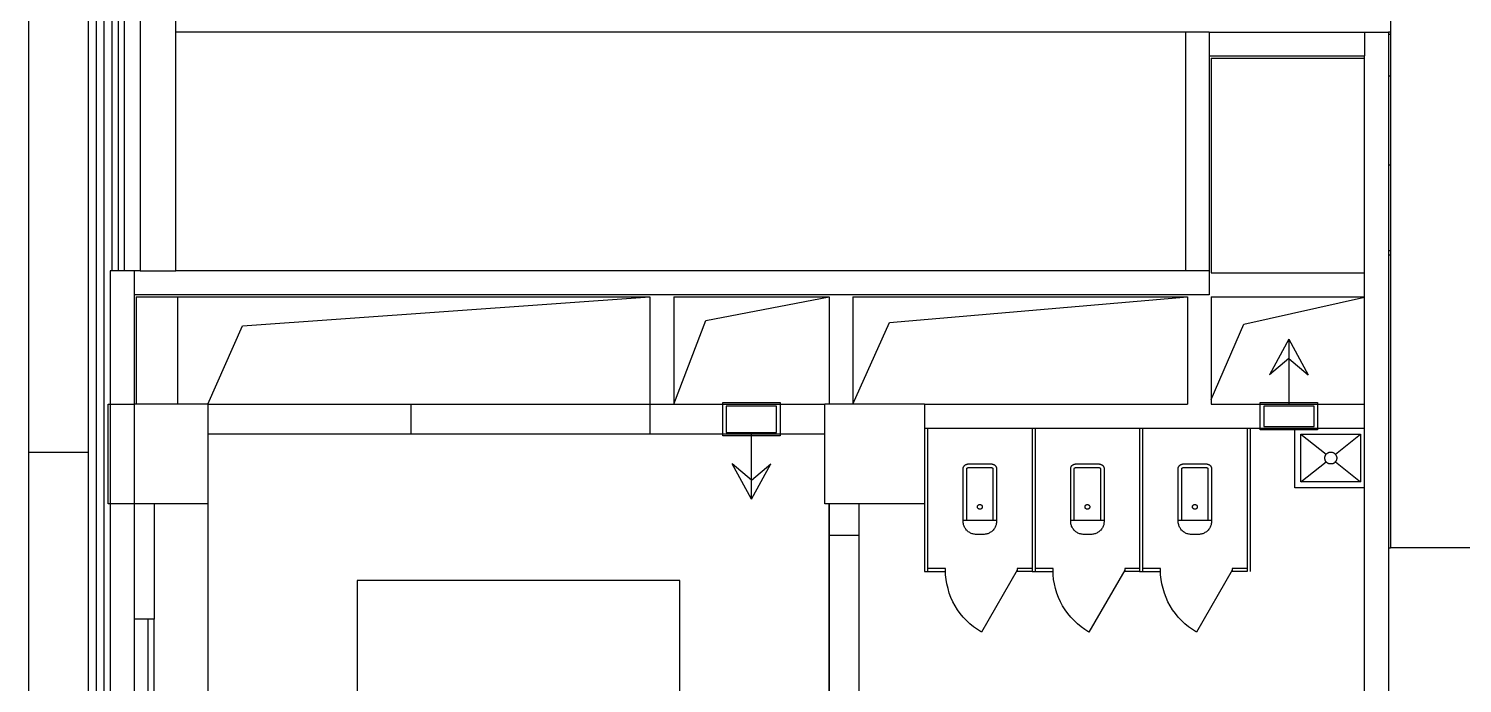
# Model space of a CAD drawing. Extents: x -81148 to 10972, y -53931 to 52487.
# Drawn here: x -67208 to -55207, y -27923 to -22440 of the extents above; entities that cross this region are included whole.
import ezdxf

# ---------------------------------------------------------------- set-up
doc = ezdxf.new("R2010")
doc.units = 0
doc.layers.get('0').update_dxf_attribs({"linetype": 'CONTINUOUS'})

msp = doc.modelspace()

# ---------------------------------------------------------------- linework, layer by layer
for p, q in [((-66641, -38620), (-66641, -10886)), ((-66575, -38553), (-66575, -10886)), ((-67208, -11127), (-67208, -25986)), ((-66708, -25986), (-66708, -11187)), ((-66508, -24469), (-66508, -17386)), ((-66275, -17386), (-66275, -24469)), ((-66458, -17586), (-66458, -24469)), ((-66408, -17586), (-66408, -24469)), ((-65975, -22469), (-65975, -17612)), ((-55808, -22201), (-55808, -22469)), ((-57525, -22469), (-65975, -22469)), ((-65975, -24469), (-65975, -22469)), ((-57525, -22469), (-57525, -24469)), ((-57325, -22469), (-57525, -22469)), ((-57325, -22469), (-57325, -22669)), ((-57325, -22469), (-56025, -22469)), ((-56025, -22469), (-56025, -22669)), ((-56025, -22469), (-55825, -22469)), ((-55808, -22469), (-55825, -22469)), ((-55825, -22469), (-55825, -26789)), ((-55825, -22486), (-55808, -22486)), ((-55808, -22469), (-55808, -26789)), ((-55808, -22469), (-55808, -22486)), ((-55808, -22486), (-55808, -22836)), ((-57325, -22669), (-57325, -24469)), ((-57325, -22669), (-56025, -22669)), ((-56025, -35169), (-56025, -22669)), ((-57308, -22686), (-57308, -24486)), ((-57308, -22686), (-56025, -22686)), ((-55825, -22836), (-55808, -22836)), ((-55825, -22836), (-55808, -22836)), ((-55808, -22836), (-55808, -24336)), ((-55825, -23581), (-55810, -23580)), ((-55810, -23580), (-55808, -23580)), ((-55825, -24299), (-55808, -24299)), ((-55808, -24336), (-55825, -24336)), ((-55808, -24336), (-55808, -24586)), ((-66525, -24469), (-66525, -25586)), ((-66325, -24469), (-66525, -24469)), ((-66325, -24469), (-66325, -24669)), ((-66275, -24469), (-66325, -24469)), ((-66275, -24469), (-65975, -24469)), ((-57525, -24469), (-65975, -24469)), ((-57325, -24469), (-57525, -24469)), ((-57325, -24469), (-57325, -24669)), ((-57308, -24486), (-56025, -24486)), ((-55808, -24586), (-55808, -25686)), ((-57325, -24669), (-66325, -24669)), ((-66325, -24669), (-66325, -25586)), ((-66308, -24686), (-66308, -25586)), ((-66308, -24686), (-65958, -24686)), ((-65958, -25586), (-65958, -24686)), ((-65958, -24686), (-62008, -24686)), ((-65418, -24928), (-62008, -24686)), ((-62008, -24686), (-62008, -25586)), ((-61808, -24686), (-61808, -25586)), ((-61808, -24686), (-60508, -24686)), ((-61538, -24884), (-60508, -24686)), ((-60508, -24686), (-60508, -25586)), ((-60308, -24686), (-60308, -25586)), ((-60308, -24686), (-57508, -24686)), ((-60002, -24901), (-57508, -24686)), ((-57508, -24686), (-57508, -25586)), ((-57308, -24686), (-57308, -25545)), ((-57308, -24686), (-56025, -24686)), ((-57037, -24916), (-56025, -24690)), ((-65708, -25586), (-65418, -24928)), ((-61808, -25586), (-61538, -24884)), ((-60308, -25586), (-60002, -24901)), ((-57308, -25545), (-57037, -24916)), ((-56658, -25042), (-56820, -25338)), ((-56658, -25042), (-56658, -25202)), ((-56658, -25042), (-56496, -25338)), ((-56658, -25202), (-56820, -25338)), ((-56658, -25202), (-56496, -25338)), ((-56658, -25202), (-56658, -25586)), ((-57308, -25545), (-57308, -25586)), ((-66543, -26421), (-66543, -25586)), ((-66543, -25586), (-66525, -25586)), ((-66525, -25586), (-66325, -25586)), ((-66525, -25586), (-66525, -26421)), ((-65708, -25586), (-66325, -25586)), ((-66325, -25586), (-66325, -26421)), ((-65708, -25586), (-65708, -26421)), ((-65708, -25586), (-64008, -25586)), ((-64008, -25586), (-64008, -25836)), ((-64008, -25586), (-62008, -25586)), ((-62008, -25586), (-62008, -25836)), ((-62008, -25586), (-61808, -25586)), ((-61808, -25586), (-60543, -25586)), ((-61398, -25571), (-60918, -25571)), ((-61398, -25851), (-61398, -25571)), ((-60948, -25601), (-61368, -25601)), ((-61368, -25601), (-61368, -25821)), ((-60948, -25821), (-60948, -25601)), ((-60918, -25571), (-60918, -25851)), ((-60543, -26421), (-60543, -25586)), ((-59708, -25586), (-60543, -25586)), ((-59708, -25586), (-59708, -26421)), ((-59708, -25586), (-57508, -25586)), ((-57308, -25586), (-56658, -25586)), ((-56898, -25571), (-56418, -25571)), ((-56898, -25801), (-56898, -25571)), ((-56448, -25601), (-56868, -25601)), ((-56868, -25601), (-56868, -25771)), ((-56658, -25586), (-56025, -25586)), ((-56448, -25771), (-56448, -25601)), ((-56418, -25571), (-56418, -25801)), ((-59708, -25786), (-59683, -25786)), ((-59683, -25786), (-59683, -26961)), ((-59683, -25786), (-58808, -25786)), ((-58808, -25786), (-58808, -26961)), ((-58808, -25786), (-58783, -25786)), ((-58783, -25786), (-58783, -26961)), ((-58783, -25786), (-57908, -25786)), ((-57908, -25786), (-57908, -26961)), ((-57908, -25786), (-57883, -25786)), ((-57883, -25786), (-57883, -26961)), ((-57883, -25786), (-57408, -25786)), ((-57408, -25786), (-57008, -25786)), ((-57008, -25786), (-57008, -26961)), ((-57008, -25786), (-56983, -25786)), ((-56983, -25786), (-56983, -26961)), ((-56983, -25786), (-56025, -25786)), ((-56418, -25801), (-56898, -25801)), ((-56868, -25771), (-56448, -25771)), ((-56608, -26286), (-56608, -25786)), ((-56608, -25786), (-56025, -25786)), ((-55808, -25686), (-55808, -26789)), ((-64008, -25836), (-65708, -25836)), ((-62008, -25836), (-64008, -25836)), ((-61158, -25836), (-62008, -25836)), ((-60918, -25851), (-61398, -25851)), ((-61368, -25821), (-60948, -25821)), ((-60543, -25836), (-61158, -25836)), ((-61158, -26221), (-61158, -25836)), ((-56558, -25836), (-56347, -26005)), ((-56558, -26236), (-56558, -25836)), ((-56558, -25836), (-56058, -25836)), ((-56269, -26005), (-56058, -25836)), ((-56058, -25836), (-56058, -26236)), ((-67208, -25986), (-66708, -25986)), ((-67208, -25986), (-67208, -41186)), ((-66708, -38686), (-66708, -25986)), ((-56358, -26033), (-56357, -26030)), ((-56358, -26036), (-56358, -26033)), ((-56358, -26040), (-56358, -26036)), ((-56357, -26043), (-56358, -26040)), ((-56357, -26027), (-56356, -26024)), ((-56357, -26030), (-56357, -26027)), ((-56356, -26024), (-56355, -26020)), ((-56355, -26020), (-56354, -26017)), ((-56354, -26017), (-56353, -26014)), ((-56353, -26014), (-56351, -26011)), ((-56351, -26011), (-56349, -26009)), ((-56349, -26009), (-56348, -26006)), ((-56348, -26006), (-56347, -26005)), ((-56347, -26005), (-56346, -26003)), ((-56346, -26003), (-56343, -26001)), ((-56343, -26001), (-56341, -25999)), ((-56341, -25999), (-56338, -25997)), ((-56338, -25997), (-56336, -25995)), ((-56336, -25995), (-56333, -25993)), ((-56333, -25993), (-56330, -25992)), ((-56330, -25992), (-56327, -25990)), ((-56327, -25990), (-56324, -25989)), ((-56324, -25989), (-56321, -25988)), ((-56321, -25988), (-56318, -25987)), ((-56318, -25987), (-56314, -25987)), ((-56314, -25987), (-56311, -25987)), ((-56311, -25987), (-56308, -25986)), ((-56308, -25986), (-56305, -25987)), ((-56305, -25987), (-56301, -25987)), ((-56301, -25987), (-56298, -25987)), ((-56298, -25987), (-56295, -25988)), ((-56295, -25988), (-56292, -25989)), ((-56292, -25989), (-56289, -25990)), ((-56289, -25990), (-56286, -25992)), ((-56286, -25992), (-56283, -25993)), ((-56283, -25993), (-56280, -25995)), ((-56280, -25995), (-56277, -25997)), ((-56277, -25997), (-56275, -25999)), ((-56275, -25999), (-56273, -26001)), ((-56273, -26001), (-56270, -26003)), ((-56270, -26003), (-56269, -26005)), ((-56269, -26005), (-56268, -26006)), ((-56268, -26006), (-56266, -26009)), ((-56266, -26009), (-56265, -26011)), ((-56265, -26011), (-56263, -26014)), ((-56263, -26014), (-56262, -26017)), ((-56262, -26017), (-56261, -26020)), ((-56261, -26020), (-56260, -26024)), ((-56260, -26024), (-56259, -26027)), ((-56259, -26027), (-56258, -26030)), ((-56258, -26030), (-56258, -26033)), ((-56258, -26033), (-56258, -26036)), ((-56258, -26036), (-56258, -26040)), ((-56258, -26040), (-56258, -26043)), ((-61158, -26380), (-61320, -26085)), ((-61158, -26221), (-61320, -26085)), ((-61158, -26380), (-60996, -26085)), ((-61158, -26221), (-60996, -26085)), ((-59385, -26121), (-59384, -26119)), ((-59385, -26124), (-59385, -26121)), ((-59385, -26126), (-59385, -26124)), ((-59385, -26556), (-59385, -26126)), ((-59384, -26116), (-59383, -26114)), ((-59384, -26119), (-59384, -26116)), ((-59383, -26114), (-59382, -26111)), ((-59382, -26111), (-59381, -26109)), ((-59381, -26109), (-59380, -26106)), ((-59380, -26106), (-59378, -26104)), ((-59378, -26104), (-59377, -26102)), ((-59377, -26102), (-59375, -26100)), ((-59375, -26100), (-59373, -26098)), ((-59373, -26098), (-59372, -26096)), ((-59372, -26096), (-59370, -26095)), ((-59370, -26095), (-59367, -26093)), ((-59367, -26093), (-59365, -26092)), ((-59365, -26092), (-59363, -26091)), ((-59363, -26091), (-59361, -26089)), ((-59361, -26089), (-59358, -26089)), ((-59358, -26089), (-59356, -26088)), ((-59356, -26088), (-59353, -26087)), ((-59355, -26124), (-59355, -26123)), ((-59355, -26123), (-59354, -26123)), ((-59355, -26125), (-59355, -26124)), ((-59355, -26124), (-59355, -26124)), ((-59355, -26126), (-59355, -26125)), ((-59355, -26556), (-59355, -26126)), ((-59355, -26126), (-59355, -26126)), ((-59354, -26121), (-59353, -26120)), ((-59354, -26122), (-59354, -26121)), ((-59354, -26121), (-59354, -26121)), ((-59354, -26123), (-59354, -26122)), ((-59353, -26087), (-59350, -26087)), ((-59353, -26120), (-59352, -26119)), ((-59353, -26120), (-59353, -26120)), ((-59352, -26119), (-59352, -26119)), ((-59352, -26119), (-59351, -26119)), ((-59351, -26119), (-59351, -26118)), ((-59351, -26118), (-59350, -26118)), ((-59350, -26087), (-59348, -26087)), ((-59350, -26118), (-59350, -26117)), ((-59350, -26117), (-59349, -26117)), ((-59349, -26117), (-59348, -26117)), ((-59348, -26087), (-59345, -26086)), ((-59348, -26117), (-59348, -26117)), ((-59348, -26117), (-59347, -26117)), ((-59347, -26117), (-59346, -26116)), ((-59347, -26117), (-59347, -26117)), ((-59346, -26116), (-59345, -26116)), ((-59345, -26086), (-59146, -26086)), ((-59345, -26116), (-59146, -26116)), ((-59146, -26086), (-59143, -26087)), ((-59146, -26116), (-59145, -26116)), ((-59145, -26116), (-59144, -26117)), ((-59144, -26117), (-59144, -26117)), ((-59144, -26117), (-59143, -26117)), ((-59143, -26087), (-59140, -26087)), ((-59143, -26117), (-59142, -26117)), ((-59142, -26117), (-59142, -26117)), ((-59142, -26117), (-59141, -26117)), ((-59141, -26117), (-59141, -26118)), ((-59141, -26118), (-59140, -26118)), ((-59140, -26087), (-59138, -26087)), ((-59140, -26118), (-59140, -26119)), ((-59140, -26119), (-59139, -26119)), ((-59139, -26119), (-59139, -26119)), ((-59139, -26119), (-59138, -26120)), ((-59138, -26087), (-59135, -26088)), ((-59138, -26120), (-59138, -26120)), ((-59138, -26120), (-59137, -26121)), ((-59137, -26121), (-59137, -26121)), ((-59137, -26121), (-59137, -26122)), ((-59137, -26122), (-59136, -26123)), ((-59136, -26123), (-59136, -26123)), ((-59136, -26123), (-59136, -26124)), ((-59136, -26124), (-59136, -26124)), ((-59136, -26124), (-59136, -26125)), ((-59136, -26125), (-59136, -26126)), ((-59136, -26126), (-59136, -26556)), ((-59136, -26126), (-59136, -26126)), ((-59135, -26088), (-59133, -26089)), ((-59133, -26089), (-59130, -26089)), ((-59130, -26089), (-59128, -26091)), ((-59128, -26091), (-59126, -26092)), ((-59126, -26092), (-59123, -26093)), ((-59123, -26093), (-59121, -26095)), ((-59121, -26095), (-59119, -26096)), ((-59119, -26096), (-59117, -26098)), ((-59117, -26098), (-59116, -26100)), ((-59116, -26100), (-59114, -26102)), ((-59114, -26102), (-59112, -26104)), ((-59112, -26104), (-59111, -26106)), ((-59111, -26106), (-59110, -26109)), ((-59110, -26109), (-59109, -26111)), ((-59109, -26111), (-59108, -26114)), ((-59108, -26114), (-59107, -26116)), ((-59107, -26116), (-59106, -26119)), ((-59106, -26119), (-59106, -26121)), ((-59106, -26121), (-59106, -26124)), ((-59106, -26124), (-59106, -26126)), ((-59106, -26126), (-59106, -26556)), ((-58485, -26121), (-58484, -26119)), ((-58485, -26124), (-58485, -26121)), ((-58485, -26126), (-58485, -26124)), ((-58485, -26556), (-58485, -26126)), ((-58484, -26116), (-58483, -26114)), ((-58484, -26119), (-58484, -26116)), ((-58483, -26114), (-58482, -26111)), ((-58482, -26111), (-58481, -26109)), ((-58481, -26109), (-58480, -26106)), ((-58480, -26106), (-58478, -26104)), ((-58478, -26104), (-58477, -26102)), ((-58477, -26102), (-58475, -26100)), ((-58475, -26100), (-58473, -26098)), ((-58473, -26098), (-58472, -26096)), ((-58472, -26096), (-58470, -26095)), ((-58470, -26095), (-58467, -26093)), ((-58467, -26093), (-58465, -26092)), ((-58465, -26092), (-58463, -26091)), ((-58463, -26091), (-58461, -26089)), ((-58461, -26089), (-58458, -26089)), ((-58458, -26089), (-58456, -26088)), ((-58456, -26088), (-58453, -26087)), ((-58455, -26124), (-58455, -26123)), ((-58455, -26123), (-58454, -26123)), ((-58455, -26125), (-58455, -26124)), ((-58455, -26124), (-58455, -26124)), ((-58455, -26126), (-58455, -26125)), ((-58455, -26556), (-58455, -26126)), ((-58455, -26126), (-58455, -26126)), ((-58454, -26121), (-58453, -26120)), ((-58454, -26122), (-58454, -26121)), ((-58454, -26121), (-58454, -26121)), ((-58454, -26123), (-58454, -26122)), ((-58453, -26087), (-58450, -26087)), ((-58453, -26120), (-58452, -26119)), ((-58453, -26120), (-58453, -26120)), ((-58452, -26119), (-58452, -26119)), ((-58452, -26119), (-58451, -26119)), ((-58451, -26119), (-58451, -26118)), ((-58451, -26118), (-58450, -26118)), ((-58450, -26087), (-58448, -26087)), ((-58450, -26118), (-58450, -26117)), ((-58450, -26117), (-58449, -26117)), ((-58449, -26117), (-58448, -26117)), ((-58448, -26087), (-58445, -26086)), ((-58448, -26117), (-58448, -26117)), ((-58448, -26117), (-58447, -26117)), ((-58447, -26117), (-58446, -26116)), ((-58447, -26117), (-58447, -26117)), ((-58446, -26116), (-58445, -26116)), ((-58445, -26086), (-58246, -26086)), ((-58445, -26116), (-58246, -26116)), ((-58246, -26086), (-58243, -26087)), ((-58246, -26116), (-58245, -26116)), ((-58245, -26116), (-58244, -26117)), ((-58244, -26117), (-58244, -26117)), ((-58244, -26117), (-58243, -26117)), ((-58243, -26087), (-58240, -26087)), ((-58243, -26117), (-58242, -26117)), ((-58242, -26117), (-58242, -26117)), ((-58242, -26117), (-58241, -26117)), ((-58241, -26117), (-58241, -26118)), ((-58241, -26118), (-58240, -26118)), ((-58240, -26087), (-58238, -26087)), ((-58240, -26118), (-58240, -26119)), ((-58240, -26119), (-58239, -26119)), ((-58239, -26119), (-58239, -26119)), ((-58239, -26119), (-58238, -26120)), ((-58238, -26087), (-58235, -26088)), ((-58238, -26120), (-58238, -26120)), ((-58238, -26120), (-58237, -26121)), ((-58237, -26121), (-58237, -26121)), ((-58237, -26121), (-58237, -26122)), ((-58237, -26122), (-58236, -26123)), ((-58236, -26123), (-58236, -26123)), ((-58236, -26123), (-58236, -26124)), ((-58236, -26124), (-58236, -26124)), ((-58236, -26124), (-58236, -26125)), ((-58236, -26125), (-58236, -26126)), ((-58236, -26126), (-58236, -26556)), ((-58236, -26126), (-58236, -26126)), ((-58235, -26088), (-58233, -26089)), ((-58233, -26089), (-58230, -26089)), ((-58230, -26089), (-58228, -26091)), ((-58228, -26091), (-58226, -26092)), ((-58226, -26092), (-58223, -26093)), ((-58223, -26093), (-58221, -26095)), ((-58221, -26095), (-58219, -26096)), ((-58219, -26096), (-58217, -26098)), ((-58217, -26098), (-58216, -26100)), ((-58216, -26100), (-58214, -26102)), ((-58214, -26102), (-58212, -26104)), ((-58212, -26104), (-58211, -26106)), ((-58211, -26106), (-58210, -26109)), ((-58210, -26109), (-58209, -26111)), ((-58209, -26111), (-58208, -26114)), ((-58208, -26114), (-58207, -26116)), ((-58207, -26116), (-58206, -26119)), ((-58206, -26119), (-58206, -26121)), ((-58206, -26121), (-58206, -26124)), ((-58206, -26124), (-58206, -26126)), ((-58206, -26126), (-58206, -26556)), ((-57585, -26121), (-57584, -26119)), ((-57585, -26124), (-57585, -26121)), ((-57585, -26126), (-57585, -26124)), ((-57585, -26556), (-57585, -26126)), ((-57584, -26116), (-57583, -26114)), ((-57584, -26119), (-57584, -26116)), ((-57583, -26114), (-57582, -26111)), ((-57582, -26111), (-57581, -26109)), ((-57581, -26109), (-57580, -26106)), ((-57580, -26106), (-57578, -26104)), ((-57578, -26104), (-57577, -26102)), ((-57577, -26102), (-57575, -26100)), ((-57575, -26100), (-57573, -26098)), ((-57573, -26098), (-57572, -26096)), ((-57572, -26096), (-57570, -26095)), ((-57570, -26095), (-57567, -26093)), ((-57567, -26093), (-57565, -26092)), ((-57565, -26092), (-57563, -26091)), ((-57563, -26091), (-57561, -26089)), ((-57561, -26089), (-57558, -26089)), ((-57558, -26089), (-57556, -26088)), ((-57556, -26088), (-57553, -26087)), ((-57555, -26124), (-57555, -26123)), ((-57555, -26123), (-57554, -26123)), ((-57555, -26125), (-57555, -26124)), ((-57555, -26124), (-57555, -26124)), ((-57555, -26126), (-57555, -26125)), ((-57555, -26556), (-57555, -26126)), ((-57555, -26126), (-57555, -26126)), ((-57554, -26121), (-57553, -26120)), ((-57554, -26122), (-57554, -26121)), ((-57554, -26121), (-57554, -26121)), ((-57554, -26123), (-57554, -26122)), ((-57553, -26087), (-57550, -26087)), ((-57553, -26120), (-57552, -26119)), ((-57553, -26120), (-57553, -26120)), ((-57552, -26119), (-57552, -26119)), ((-57552, -26119), (-57551, -26119)), ((-57551, -26119), (-57551, -26118)), ((-57551, -26118), (-57550, -26118)), ((-57550, -26087), (-57548, -26087)), ((-57550, -26118), (-57550, -26117)), ((-57550, -26117), (-57549, -26117)), ((-57549, -26117), (-57548, -26117)), ((-57548, -26087), (-57545, -26086)), ((-57548, -26117), (-57548, -26117)), ((-57548, -26117), (-57547, -26117)), ((-57547, -26117), (-57546, -26116)), ((-57547, -26117), (-57547, -26117)), ((-57546, -26116), (-57545, -26116)), ((-57545, -26086), (-57346, -26086)), ((-57545, -26116), (-57346, -26116)), ((-57346, -26086), (-57343, -26087)), ((-57346, -26116), (-57345, -26116)), ((-57345, -26116), (-57344, -26117)), ((-57344, -26117), (-57344, -26117)), ((-57344, -26117), (-57343, -26117)), ((-57343, -26087), (-57340, -26087)), ((-57343, -26117), (-57342, -26117)), ((-57342, -26117), (-57342, -26117)), ((-57342, -26117), (-57341, -26117)), ((-57341, -26117), (-57341, -26118)), ((-57341, -26118), (-57340, -26118)), ((-57340, -26087), (-57338, -26087)), ((-57340, -26118), (-57340, -26119)), ((-57340, -26119), (-57339, -26119)), ((-57339, -26119), (-57339, -26119)), ((-57339, -26119), (-57338, -26120)), ((-57338, -26087), (-57335, -26088)), ((-57338, -26120), (-57338, -26120)), ((-57338, -26120), (-57337, -26121)), ((-57337, -26121), (-57337, -26121)), ((-57337, -26121), (-57337, -26122)), ((-57337, -26122), (-57336, -26123)), ((-57336, -26123), (-57336, -26123)), ((-57336, -26123), (-57336, -26124)), ((-57336, -26124), (-57336, -26124)), ((-57336, -26124), (-57336, -26125)), ((-57336, -26125), (-57336, -26126)), ((-57336, -26126), (-57336, -26556)), ((-57336, -26126), (-57336, -26126)), ((-57335, -26088), (-57333, -26089)), ((-57333, -26089), (-57330, -26089)), ((-57330, -26089), (-57328, -26091)), ((-57328, -26091), (-57326, -26092)), ((-57326, -26092), (-57323, -26093)), ((-57323, -26093), (-57321, -26095)), ((-57321, -26095), (-57319, -26096)), ((-57319, -26096), (-57317, -26098)), ((-57317, -26098), (-57316, -26100)), ((-57316, -26100), (-57314, -26102)), ((-57314, -26102), (-57312, -26104)), ((-57312, -26104), (-57311, -26106)), ((-57311, -26106), (-57310, -26109)), ((-57310, -26109), (-57309, -26111)), ((-57309, -26111), (-57308, -26114)), ((-57308, -26114), (-57307, -26116)), ((-57307, -26116), (-57306, -26119)), ((-57306, -26119), (-57306, -26121)), ((-57306, -26121), (-57306, -26124)), ((-57306, -26124), (-57306, -26126)), ((-57306, -26126), (-57306, -26556)), ((-56558, -26236), (-56347, -26068)), ((-56357, -26046), (-56357, -26043)), ((-56356, -26049), (-56357, -26046)), ((-56355, -26053), (-56356, -26049)), ((-56354, -26056), (-56355, -26053)), ((-56353, -26059), (-56354, -26056)), ((-56351, -26061), (-56353, -26059)), ((-56349, -26064), (-56351, -26061)), ((-56348, -26067), (-56349, -26064)), ((-56347, -26068), (-56348, -26067)), ((-56346, -26069), (-56347, -26068)), ((-56343, -26072), (-56346, -26069)), ((-56341, -26074), (-56343, -26072)), ((-56338, -26076), (-56341, -26074)), ((-56336, -26078), (-56338, -26076)), ((-56333, -26080), (-56336, -26078)), ((-56330, -26081), (-56333, -26080)), ((-56327, -26083), (-56330, -26081)), ((-56324, -26084), (-56327, -26083)), ((-56321, -26085), (-56324, -26084)), ((-56318, -26085), (-56321, -26085)), ((-56314, -26086), (-56318, -26085)), ((-56311, -26086), (-56314, -26086)), ((-56308, -26086), (-56311, -26086)), ((-56305, -26086), (-56308, -26086)), ((-56301, -26086), (-56305, -26086)), ((-56298, -26085), (-56301, -26086)), ((-56295, -26085), (-56298, -26085)), ((-56292, -26084), (-56295, -26085)), ((-56289, -26083), (-56292, -26084)), ((-56286, -26081), (-56289, -26083)), ((-56283, -26080), (-56286, -26081)), ((-56280, -26078), (-56283, -26080)), ((-56277, -26076), (-56280, -26078)), ((-56275, -26074), (-56277, -26076)), ((-56273, -26072), (-56275, -26074)), ((-56270, -26069), (-56273, -26072)), ((-56269, -26068), (-56270, -26069)), ((-56268, -26067), (-56269, -26068)), ((-56269, -26068), (-56058, -26236)), ((-56266, -26064), (-56268, -26067)), ((-56265, -26061), (-56266, -26064)), ((-56263, -26059), (-56265, -26061)), ((-56262, -26056), (-56263, -26059)), ((-56261, -26053), (-56262, -26056)), ((-56260, -26049), (-56261, -26053)), ((-56259, -26046), (-56260, -26049)), ((-56258, -26043), (-56259, -26046)), ((-61158, -26380), (-61158, -26221)), ((-56058, -26236), (-56558, -26236)), ((-56025, -26286), (-56608, -26286)), ((-66525, -26421), (-66543, -26421)), ((-66525, -26421), (-66525, -30085)), ((-66325, -26421), (-66525, -26421)), ((-65708, -26421), (-66325, -26421)), ((-66325, -26421), (-66325, -30085)), ((-66158, -26421), (-66158, -27386)), ((-65708, -26421), (-65708, -28286)), ((-65708, -26421), (-65708, -28286)), ((-59708, -26421), (-60543, -26421)), ((-60508, -26421), (-60508, -26686)), ((-60508, -28286), (-60508, -26421)), ((-60258, -26421), (-60258, -26686)), ((-59708, -26421), (-59708, -26986)), ((-59265, -26440), (-59264, -26439)), ((-59265, -26441), (-59265, -26440)), ((-59265, -26442), (-59265, -26441)), ((-59265, -26444), (-59265, -26442)), ((-59265, -26445), (-59265, -26444)), ((-59265, -26446), (-59265, -26445)), ((-59265, -26448), (-59265, -26446)), ((-59265, -26449), (-59265, -26448)), ((-59265, -26450), (-59265, -26449)), ((-59264, -26451), (-59265, -26450)), ((-59264, -26437), (-59263, -26436)), ((-59264, -26439), (-59264, -26437)), ((-59264, -26453), (-59264, -26451)), ((-59263, -26454), (-59264, -26453)), ((-59263, -26435), (-59262, -26434)), ((-59263, -26436), (-59263, -26435)), ((-59263, -26455), (-59263, -26454)), ((-59262, -26456), (-59263, -26455)), ((-59262, -26434), (-59261, -26433)), ((-59261, -26457), (-59262, -26456)), ((-59261, -26433), (-59260, -26432)), ((-59260, -26458), (-59261, -26457)), ((-59260, -26431), (-59259, -26430)), ((-59260, -26432), (-59260, -26431)), ((-59260, -26459), (-59260, -26458)), ((-59259, -26460), (-59260, -26459)), ((-59259, -26430), (-59258, -26429)), ((-59258, -26461), (-59259, -26460)), ((-59258, -26429), (-59257, -26428)), ((-59257, -26462), (-59258, -26461)), ((-59257, -26428), (-59255, -26428)), ((-59255, -26462), (-59257, -26462)), ((-59255, -26428), (-59254, -26427)), ((-59254, -26463), (-59255, -26462)), ((-59254, -26427), (-59253, -26427)), ((-59253, -26464), (-59254, -26463)), ((-59253, -26427), (-59252, -26426)), ((-59252, -26464), (-59253, -26464)), ((-59252, -26426), (-59251, -26426)), ((-59251, -26464), (-59252, -26464)), ((-59251, -26426), (-59249, -26425)), ((-59249, -26465), (-59251, -26464)), ((-59249, -26425), (-59248, -26425)), ((-59248, -26465), (-59249, -26465)), ((-59248, -26425), (-59247, -26425)), ((-59247, -26465), (-59248, -26465)), ((-59247, -26425), (-59245, -26425)), ((-59245, -26465), (-59247, -26465)), ((-59245, -26425), (-59244, -26425)), ((-59244, -26465), (-59245, -26465)), ((-59244, -26425), (-59243, -26425)), ((-59243, -26465), (-59244, -26465)), ((-59243, -26425), (-59242, -26425)), ((-59242, -26465), (-59243, -26465)), ((-59242, -26425), (-59240, -26426)), ((-59240, -26464), (-59242, -26465)), ((-59240, -26426), (-59239, -26426)), ((-59239, -26464), (-59240, -26464)), ((-59239, -26426), (-59238, -26427)), ((-59238, -26464), (-59239, -26464)), ((-59238, -26427), (-59237, -26427)), ((-59237, -26463), (-59238, -26464)), ((-59237, -26427), (-59235, -26428)), ((-59235, -26462), (-59237, -26463)), ((-59235, -26428), (-59234, -26428)), ((-59234, -26462), (-59235, -26462)), ((-59234, -26428), (-59233, -26429)), ((-59233, -26461), (-59234, -26462)), ((-59233, -26429), (-59232, -26430)), ((-59232, -26460), (-59233, -26461)), ((-59232, -26430), (-59231, -26431)), ((-59231, -26459), (-59232, -26460)), ((-59231, -26431), (-59230, -26432)), ((-59230, -26458), (-59231, -26459)), ((-59230, -26432), (-59230, -26433)), ((-59230, -26433), (-59229, -26434)), ((-59229, -26456), (-59230, -26457)), ((-59230, -26457), (-59230, -26458)), ((-59229, -26434), (-59228, -26435)), ((-59228, -26455), (-59229, -26456)), ((-59228, -26435), (-59227, -26436)), ((-59227, -26454), (-59228, -26455)), ((-59227, -26436), (-59227, -26437)), ((-59227, -26437), (-59226, -26439)), ((-59226, -26451), (-59227, -26453)), ((-59227, -26453), (-59227, -26454)), ((-59226, -26439), (-59226, -26440)), ((-59226, -26440), (-59226, -26441)), ((-59226, -26441), (-59226, -26442)), ((-59226, -26442), (-59225, -26444)), ((-59225, -26446), (-59226, -26448)), ((-59226, -26448), (-59226, -26449)), ((-59226, -26449), (-59226, -26450)), ((-59226, -26450), (-59226, -26451)), ((-59225, -26444), (-59225, -26445)), ((-59225, -26445), (-59225, -26446)), ((-58365, -26440), (-58364, -26439)), ((-58365, -26441), (-58365, -26440)), ((-58365, -26442), (-58365, -26441)), ((-58365, -26444), (-58365, -26442)), ((-58365, -26445), (-58365, -26444)), ((-58365, -26446), (-58365, -26445)), ((-58365, -26448), (-58365, -26446)), ((-58365, -26449), (-58365, -26448)), ((-58365, -26450), (-58365, -26449)), ((-58364, -26451), (-58365, -26450)), ((-58364, -26437), (-58363, -26436)), ((-58364, -26439), (-58364, -26437)), ((-58364, -26453), (-58364, -26451)), ((-58363, -26454), (-58364, -26453)), ((-58363, -26435), (-58362, -26434)), ((-58363, -26436), (-58363, -26435)), ((-58363, -26455), (-58363, -26454)), ((-58362, -26456), (-58363, -26455)), ((-58362, -26434), (-58361, -26433)), ((-58361, -26457), (-58362, -26456)), ((-58361, -26433), (-58360, -26432)), ((-58360, -26458), (-58361, -26457)), ((-58360, -26431), (-58359, -26430)), ((-58360, -26432), (-58360, -26431)), ((-58360, -26459), (-58360, -26458)), ((-58359, -26460), (-58360, -26459)), ((-58359, -26430), (-58358, -26429)), ((-58358, -26461), (-58359, -26460)), ((-58358, -26429), (-58357, -26428)), ((-58357, -26462), (-58358, -26461)), ((-58357, -26428), (-58355, -26428)), ((-58355, -26462), (-58357, -26462)), ((-58355, -26428), (-58354, -26427)), ((-58354, -26463), (-58355, -26462)), ((-58354, -26427), (-58353, -26427)), ((-58353, -26464), (-58354, -26463)), ((-58353, -26427), (-58352, -26426)), ((-58352, -26464), (-58353, -26464)), ((-58352, -26426), (-58351, -26426)), ((-58351, -26464), (-58352, -26464)), ((-58351, -26426), (-58349, -26425)), ((-58349, -26465), (-58351, -26464)), ((-58349, -26425), (-58348, -26425)), ((-58348, -26465), (-58349, -26465)), ((-58348, -26425), (-58347, -26425)), ((-58347, -26465), (-58348, -26465)), ((-58347, -26425), (-58345, -26425)), ((-58345, -26465), (-58347, -26465)), ((-58345, -26425), (-58344, -26425)), ((-58344, -26465), (-58345, -26465)), ((-58344, -26425), (-58343, -26425)), ((-58343, -26465), (-58344, -26465)), ((-58343, -26425), (-58342, -26425)), ((-58342, -26465), (-58343, -26465)), ((-58342, -26425), (-58340, -26426)), ((-58340, -26464), (-58342, -26465)), ((-58340, -26426), (-58339, -26426)), ((-58339, -26464), (-58340, -26464)), ((-58339, -26426), (-58338, -26427)), ((-58338, -26464), (-58339, -26464)), ((-58338, -26427), (-58337, -26427)), ((-58337, -26463), (-58338, -26464)), ((-58337, -26427), (-58335, -26428)), ((-58335, -26462), (-58337, -26463)), ((-58335, -26428), (-58334, -26428)), ((-58334, -26462), (-58335, -26462)), ((-58334, -26428), (-58333, -26429)), ((-58333, -26461), (-58334, -26462)), ((-58333, -26429), (-58332, -26430)), ((-58332, -26460), (-58333, -26461)), ((-58332, -26430), (-58331, -26431)), ((-58331, -26459), (-58332, -26460)), ((-58331, -26431), (-58330, -26432)), ((-58330, -26458), (-58331, -26459)), ((-58330, -26432), (-58330, -26433)), ((-58330, -26433), (-58329, -26434)), ((-58329, -26456), (-58330, -26457)), ((-58330, -26457), (-58330, -26458)), ((-58329, -26434), (-58328, -26435)), ((-58328, -26455), (-58329, -26456)), ((-58328, -26435), (-58327, -26436)), ((-58327, -26454), (-58328, -26455)), ((-58327, -26436), (-58327, -26437)), ((-58327, -26437), (-58326, -26439)), ((-58326, -26451), (-58327, -26453)), ((-58327, -26453), (-58327, -26454)), ((-58326, -26439), (-58326, -26440)), ((-58326, -26440), (-58326, -26441)), ((-58326, -26441), (-58326, -26442)), ((-58326, -26442), (-58325, -26444)), ((-58325, -26446), (-58326, -26448)), ((-58326, -26448), (-58326, -26449)), ((-58326, -26449), (-58326, -26450)), ((-58326, -26450), (-58326, -26451)), ((-58325, -26444), (-58325, -26445)), ((-58325, -26445), (-58325, -26446)), ((-57465, -26440), (-57464, -26439)), ((-57465, -26441), (-57465, -26440)), ((-57465, -26442), (-57465, -26441)), ((-57465, -26444), (-57465, -26442)), ((-57465, -26445), (-57465, -26444)), ((-57465, -26446), (-57465, -26445)), ((-57465, -26448), (-57465, -26446)), ((-57465, -26449), (-57465, -26448)), ((-57465, -26450), (-57465, -26449)), ((-57464, -26451), (-57465, -26450)), ((-57464, -26437), (-57463, -26436)), ((-57464, -26439), (-57464, -26437)), ((-57464, -26453), (-57464, -26451)), ((-57463, -26454), (-57464, -26453)), ((-57463, -26435), (-57462, -26434)), ((-57463, -26436), (-57463, -26435)), ((-57463, -26455), (-57463, -26454)), ((-57462, -26456), (-57463, -26455)), ((-57462, -26434), (-57461, -26433)), ((-57461, -26457), (-57462, -26456)), ((-57461, -26433), (-57460, -26432)), ((-57460, -26458), (-57461, -26457)), ((-57460, -26431), (-57459, -26430)), ((-57460, -26432), (-57460, -26431)), ((-57460, -26459), (-57460, -26458)), ((-57459, -26460), (-57460, -26459)), ((-57459, -26430), (-57458, -26429)), ((-57458, -26461), (-57459, -26460)), ((-57458, -26429), (-57457, -26428)), ((-57457, -26462), (-57458, -26461)), ((-57457, -26428), (-57455, -26428)), ((-57455, -26462), (-57457, -26462)), ((-57455, -26428), (-57454, -26427)), ((-57454, -26463), (-57455, -26462)), ((-57454, -26427), (-57453, -26427)), ((-57453, -26464), (-57454, -26463)), ((-57453, -26427), (-57452, -26426)), ((-57452, -26464), (-57453, -26464)), ((-57452, -26426), (-57451, -26426)), ((-57451, -26464), (-57452, -26464)), ((-57451, -26426), (-57449, -26425)), ((-57449, -26465), (-57451, -26464)), ((-57449, -26425), (-57448, -26425)), ((-57448, -26465), (-57449, -26465)), ((-57448, -26425), (-57447, -26425)), ((-57447, -26465), (-57448, -26465)), ((-57447, -26425), (-57445, -26425)), ((-57445, -26465), (-57447, -26465)), ((-57445, -26425), (-57444, -26425)), ((-57444, -26465), (-57445, -26465)), ((-57444, -26425), (-57443, -26425)), ((-57443, -26465), (-57444, -26465)), ((-57443, -26425), (-57442, -26425)), ((-57442, -26465), (-57443, -26465)), ((-57442, -26425), (-57440, -26426)), ((-57440, -26464), (-57442, -26465)), ((-57440, -26426), (-57439, -26426)), ((-57439, -26464), (-57440, -26464)), ((-57439, -26426), (-57438, -26427)), ((-57438, -26464), (-57439, -26464)), ((-57438, -26427), (-57437, -26427)), ((-57437, -26463), (-57438, -26464)), ((-57437, -26427), (-57435, -26428)), ((-57435, -26462), (-57437, -26463)), ((-57435, -26428), (-57434, -26428)), ((-57434, -26462), (-57435, -26462)), ((-57434, -26428), (-57433, -26429)), ((-57433, -26461), (-57434, -26462)), ((-57433, -26429), (-57432, -26430)), ((-57432, -26460), (-57433, -26461)), ((-57432, -26430), (-57431, -26431)), ((-57431, -26459), (-57432, -26460)), ((-57431, -26431), (-57430, -26432)), ((-57430, -26458), (-57431, -26459)), ((-57430, -26432), (-57430, -26433)), ((-57430, -26433), (-57429, -26434)), ((-57429, -26456), (-57430, -26457)), ((-57430, -26457), (-57430, -26458)), ((-57429, -26434), (-57428, -26435)), ((-57428, -26455), (-57429, -26456)), ((-57428, -26435), (-57427, -26436)), ((-57427, -26454), (-57428, -26455)), ((-57427, -26436), (-57427, -26437)), ((-57427, -26437), (-57426, -26439)), ((-57426, -26451), (-57427, -26453)), ((-57427, -26453), (-57427, -26454)), ((-57426, -26439), (-57426, -26440)), ((-57426, -26440), (-57426, -26441)), ((-57426, -26441), (-57426, -26442)), ((-57426, -26442), (-57425, -26444)), ((-57425, -26446), (-57426, -26448)), ((-57426, -26448), (-57426, -26449)), ((-57426, -26449), (-57426, -26450)), ((-57426, -26450), (-57426, -26451)), ((-57425, -26444), (-57425, -26445)), ((-57425, -26445), (-57425, -26446)), ((-59385, -26566), (-59385, -26556)), ((-59385, -26556), (-59355, -26556)), ((-59385, -26573), (-59385, -26566)), ((-59384, -26580), (-59385, -26573)), ((-59383, -26588), (-59384, -26580)), ((-59381, -26595), (-59383, -26588)), ((-59379, -26601), (-59381, -26595)), ((-59377, -26608), (-59379, -26601)), ((-59374, -26615), (-59377, -26608)), ((-59370, -26621), (-59374, -26615)), ((-59367, -26627), (-59370, -26621)), ((-59362, -26633), (-59367, -26627)), ((-59358, -26639), (-59362, -26633)), ((-59353, -26644), (-59358, -26639)), ((-59355, -26556), (-59136, -26556)), ((-59133, -26639), (-59138, -26644)), ((-59136, -26556), (-59106, -26556)), ((-59128, -26633), (-59133, -26639)), ((-59124, -26627), (-59128, -26633)), ((-59120, -26621), (-59124, -26627)), ((-59117, -26615), (-59120, -26621)), ((-59114, -26608), (-59117, -26615)), ((-59111, -26601), (-59114, -26608)), ((-59109, -26595), (-59111, -26601)), ((-59108, -26588), (-59109, -26595)), ((-59107, -26580), (-59108, -26588)), ((-59106, -26573), (-59107, -26580)), ((-59106, -26556), (-59106, -26566)), ((-59106, -26566), (-59106, -26573)), ((-58485, -26566), (-58485, -26556)), ((-58485, -26556), (-58455, -26556)), ((-58485, -26573), (-58485, -26566)), ((-58484, -26580), (-58485, -26573)), ((-58483, -26588), (-58484, -26580)), ((-58481, -26595), (-58483, -26588)), ((-58479, -26601), (-58481, -26595)), ((-58477, -26608), (-58479, -26601)), ((-58474, -26615), (-58477, -26608)), ((-58470, -26621), (-58474, -26615)), ((-58467, -26627), (-58470, -26621)), ((-58462, -26633), (-58467, -26627)), ((-58458, -26639), (-58462, -26633)), ((-58453, -26644), (-58458, -26639)), ((-58455, -26556), (-58236, -26556)), ((-58233, -26639), (-58238, -26644)), ((-58236, -26556), (-58206, -26556)), ((-58228, -26633), (-58233, -26639)), ((-58224, -26627), (-58228, -26633)), ((-58220, -26621), (-58224, -26627)), ((-58217, -26615), (-58220, -26621)), ((-58214, -26608), (-58217, -26615)), ((-58211, -26601), (-58214, -26608)), ((-58209, -26595), (-58211, -26601)), ((-58208, -26588), (-58209, -26595)), ((-58207, -26580), (-58208, -26588)), ((-58206, -26573), (-58207, -26580)), ((-58206, -26556), (-58206, -26566)), ((-58206, -26566), (-58206, -26573)), ((-57585, -26566), (-57585, -26556)), ((-57585, -26556), (-57555, -26556)), ((-57585, -26573), (-57585, -26566)), ((-57584, -26580), (-57585, -26573)), ((-57583, -26588), (-57584, -26580)), ((-57581, -26595), (-57583, -26588)), ((-57579, -26601), (-57581, -26595)), ((-57577, -26608), (-57579, -26601)), ((-57574, -26615), (-57577, -26608)), ((-57570, -26621), (-57574, -26615)), ((-57567, -26627), (-57570, -26621)), ((-57562, -26633), (-57567, -26627)), ((-57558, -26639), (-57562, -26633)), ((-57553, -26644), (-57558, -26639)), ((-57555, -26556), (-57336, -26556)), ((-57333, -26639), (-57338, -26644)), ((-57336, -26556), (-57306, -26556)), ((-57328, -26633), (-57333, -26639)), ((-57324, -26627), (-57328, -26633)), ((-57320, -26621), (-57324, -26627)), ((-57317, -26615), (-57320, -26621)), ((-57314, -26608), (-57317, -26615)), ((-57311, -26601), (-57314, -26608)), ((-57309, -26595), (-57311, -26601)), ((-57308, -26588), (-57309, -26595)), ((-57307, -26580), (-57308, -26588)), ((-57306, -26573), (-57307, -26580)), ((-57306, -26556), (-57306, -26566)), ((-57306, -26566), (-57306, -26573)), ((-60258, -26686), (-60508, -26686)), ((-60508, -26686), (-60508, -28286)), ((-60258, -26686), (-60258, -28686)), ((-59348, -26649), (-59353, -26644)), ((-59342, -26653), (-59348, -26649)), ((-59336, -26658), (-59342, -26653)), ((-59330, -26661), (-59336, -26658)), ((-59324, -26665), (-59330, -26661)), ((-59317, -26668), (-59324, -26665)), ((-59311, -26670), (-59317, -26668)), ((-59304, -26672), (-59311, -26670)), ((-59297, -26674), (-59304, -26672)), ((-59290, -26675), (-59297, -26674)), ((-59282, -26676), (-59290, -26675)), ((-59275, -26676), (-59282, -26676)), ((-59216, -26676), (-59275, -26676)), ((-59208, -26676), (-59216, -26676)), ((-59201, -26675), (-59208, -26676)), ((-59194, -26674), (-59201, -26675)), ((-59187, -26672), (-59194, -26674)), ((-59180, -26670), (-59187, -26672)), ((-59174, -26668), (-59180, -26670)), ((-59167, -26665), (-59174, -26668)), ((-59161, -26661), (-59167, -26665)), ((-59155, -26658), (-59161, -26661)), ((-59149, -26653), (-59155, -26658)), ((-59143, -26649), (-59149, -26653)), ((-59138, -26644), (-59143, -26649)), ((-58448, -26649), (-58453, -26644)), ((-58442, -26653), (-58448, -26649)), ((-58436, -26658), (-58442, -26653)), ((-58430, -26661), (-58436, -26658)), ((-58424, -26665), (-58430, -26661)), ((-58417, -26668), (-58424, -26665)), ((-58411, -26670), (-58417, -26668)), ((-58404, -26672), (-58411, -26670)), ((-58397, -26674), (-58404, -26672)), ((-58390, -26675), (-58397, -26674)), ((-58382, -26676), (-58390, -26675)), ((-58375, -26676), (-58382, -26676)), ((-58316, -26676), (-58375, -26676)), ((-58308, -26676), (-58316, -26676)), ((-58301, -26675), (-58308, -26676)), ((-58294, -26674), (-58301, -26675)), ((-58287, -26672), (-58294, -26674)), ((-58280, -26670), (-58287, -26672)), ((-58274, -26668), (-58280, -26670)), ((-58267, -26665), (-58274, -26668)), ((-58261, -26661), (-58267, -26665)), ((-58255, -26658), (-58261, -26661)), ((-58249, -26653), (-58255, -26658)), ((-58243, -26649), (-58249, -26653)), ((-58238, -26644), (-58243, -26649)), ((-57548, -26649), (-57553, -26644)), ((-57542, -26653), (-57548, -26649)), ((-57536, -26658), (-57542, -26653)), ((-57530, -26661), (-57536, -26658)), ((-57524, -26665), (-57530, -26661)), ((-57517, -26668), (-57524, -26665)), ((-57511, -26670), (-57517, -26668)), ((-57504, -26672), (-57511, -26670)), ((-57497, -26674), (-57504, -26672)), ((-57490, -26675), (-57497, -26674)), ((-57482, -26676), (-57490, -26675)), ((-57475, -26676), (-57482, -26676)), ((-57416, -26676), (-57475, -26676)), ((-57408, -26676), (-57416, -26676)), ((-57401, -26675), (-57408, -26676)), ((-57394, -26674), (-57401, -26675)), ((-57387, -26672), (-57394, -26674)), ((-57380, -26670), (-57387, -26672)), ((-57374, -26668), (-57380, -26670)), ((-57367, -26665), (-57374, -26668)), ((-57361, -26661), (-57367, -26665)), ((-57355, -26658), (-57361, -26661)), ((-57349, -26653), (-57355, -26658)), ((-57343, -26649), (-57349, -26653)), ((-57338, -26644), (-57343, -26649)), ((-55825, -26789), (-55808, -26789)), ((-55825, -26789), (-55825, -35169)), ((-53308, -26789), (-55808, -26789)), ((-59708, -26986), (-59683, -26986)), ((-59533, -26961), (-59683, -26961)), ((-59683, -26961), (-59683, -26986)), ((-59683, -26986), (-59533, -26986)), ((-59533, -26986), (-59533, -26961)), ((-59532, -27013), (-59533, -26974)), ((-58933, -26974), (-59233, -27494)), ((-58933, -26961), (-58933, -26986)), ((-58808, -26961), (-58933, -26961)), ((-58808, -26986), (-58933, -26986)), ((-58808, -26961), (-58808, -26986)), ((-58808, -26986), (-58783, -26986)), ((-58633, -26961), (-58783, -26961)), ((-58783, -26961), (-58783, -26986)), ((-58783, -26986), (-58633, -26986)), ((-58633, -26986), (-58633, -26961)), ((-58632, -27013), (-58633, -26974)), ((-58033, -26974), (-58333, -27494)), ((-58033, -26961), (-58033, -26986)), ((-57908, -26961), (-58033, -26961)), ((-57908, -26986), (-58033, -26986)), ((-57908, -26961), (-57908, -26986)), ((-57908, -26986), (-57883, -26986)), ((-57733, -26961), (-57883, -26961)), ((-57883, -26961), (-57883, -26986)), ((-57883, -26986), (-57733, -26986)), ((-57733, -26986), (-57733, -26961)), ((-57732, -27013), (-57733, -26974)), ((-57133, -26974), (-57433, -27494)), ((-57133, -26961), (-57133, -26986)), ((-57008, -26961), (-57133, -26961)), ((-57008, -26986), (-57133, -26986)), ((-57008, -26961), (-57008, -26986)), ((-56983, -26961), (-56983, -26986)), ((-61758, -27061), (-64458, -27061)), ((-64458, -27061), (-64458, -30786)), ((-61758, -32626), (-61758, -27061)), ((-59528, -27052), (-59532, -27013)), ((-59521, -27091), (-59528, -27052)), ((-59512, -27129), (-59521, -27091)), ((-58628, -27052), (-58632, -27013)), ((-58621, -27091), (-58628, -27052)), ((-58612, -27129), (-58621, -27091)), ((-57728, -27052), (-57732, -27013)), ((-57721, -27091), (-57728, -27052)), ((-57712, -27129), (-57721, -27091)), ((-59501, -27167), (-59512, -27129)), ((-59487, -27204), (-59501, -27167)), ((-59471, -27239), (-59487, -27204)), ((-59453, -27274), (-59471, -27239)), ((-58601, -27167), (-58612, -27129)), ((-58587, -27204), (-58601, -27167)), ((-58571, -27239), (-58587, -27204)), ((-58553, -27274), (-58571, -27239)), ((-57701, -27167), (-57712, -27129)), ((-57687, -27204), (-57701, -27167)), ((-57671, -27239), (-57687, -27204)), ((-57653, -27274), (-57671, -27239)), ((-59432, -27307), (-59453, -27274)), ((-59409, -27339), (-59432, -27307)), ((-59384, -27370), (-59409, -27339)), ((-58532, -27307), (-58553, -27274)), ((-58509, -27339), (-58532, -27307)), ((-58484, -27370), (-58509, -27339)), ((-57632, -27307), (-57653, -27274)), ((-57609, -27339), (-57632, -27307)), ((-57584, -27370), (-57609, -27339)), ((-66208, -27386), (-66325, -27386)), ((-66208, -29386), (-66208, -27386)), ((-66158, -27386), (-66208, -27386)), ((-66158, -29386), (-66158, -27386)), ((-59357, -27398), (-59384, -27370)), ((-59329, -27425), (-59357, -27398)), ((-59298, -27450), (-59329, -27425)), ((-59266, -27473), (-59298, -27450)), ((-59233, -27494), (-59266, -27473)), ((-58457, -27398), (-58484, -27370)), ((-58429, -27425), (-58457, -27398)), ((-58398, -27450), (-58429, -27425)), ((-58366, -27473), (-58398, -27450)), ((-58333, -27494), (-58366, -27473)), ((-57557, -27398), (-57584, -27370)), ((-57529, -27425), (-57557, -27398)), ((-57498, -27450), (-57529, -27425)), ((-57466, -27473), (-57498, -27450)), ((-57433, -27494), (-57466, -27473))]:
    msp.add_line(p, q)

doc.saveas('drawing.dxf')
